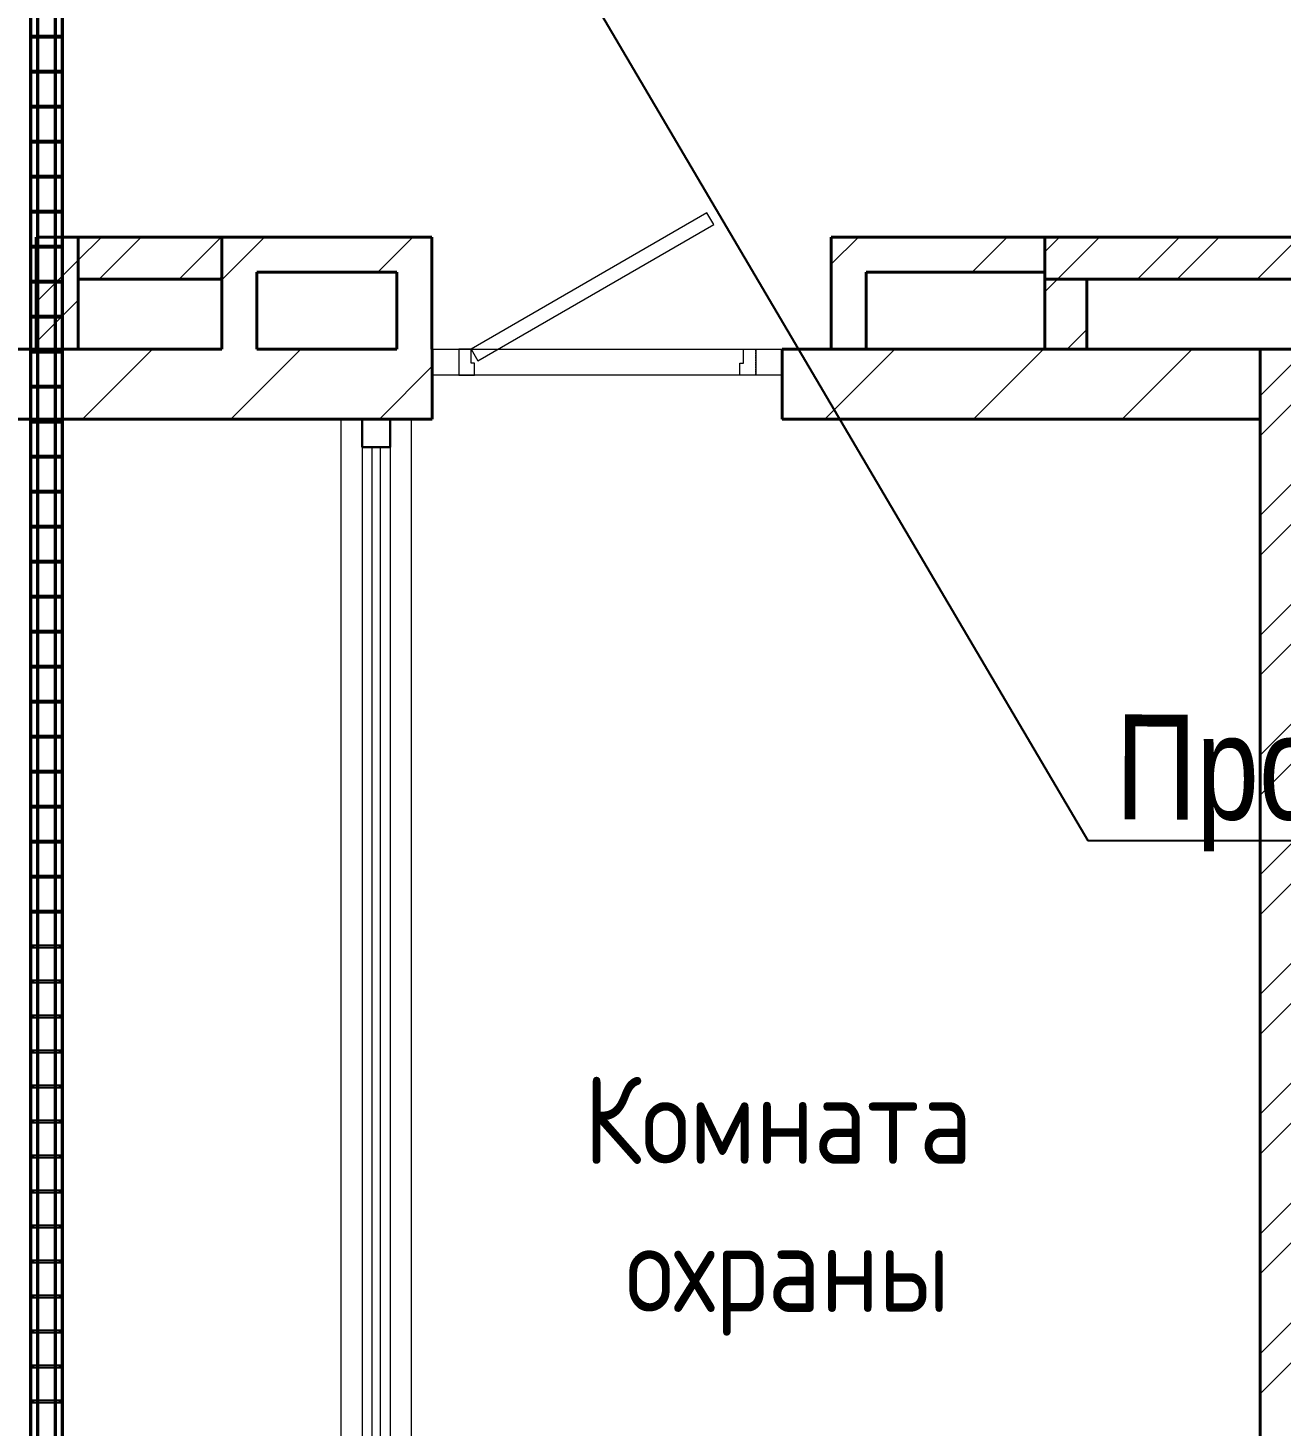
# Model space of a CAD drawing. Header units: millimetres. Extents: x 0 to 351840, y -132678 to 32417.
# Drawn here: x 311614 to 315193, y -47066 to -43071 of the extents above; entities that cross this region are included whole.
import ezdxf
from ezdxf import colors
from ezdxf.entities.mleader import LeaderData, LeaderLine
from ezdxf.math import Vec2, Vec3

# ---------------------------------------------------------------- set-up
doc = ezdxf.new("R2010")
doc.units = ezdxf.units.MM
doc.linetypes.add('BI_невидимые', pattern=[5, 3, -2])
for name, color, linetype, lineweight in [('E-CABL-TRAY-IDEN', 7, 'Continuous', 9), ('Витраж', 7, 'Continuous', 18), ('Двери', 7, 'Continuous', 18), ('Марки помещений', 7, 'Continuous', 20), ('Панели витража', 7, 'Continuous', 9), ('Перекрытие', 7, 'Continuous', 18), ('Стены внутренние', 7, 'Continuous', 18), ('Стены несущие', 7, 'Continuous', 18)]:
    doc.layers.add(name, color=color, linetype=linetype, lineweight=lineweight)
doc.styles.add('GOST Common_1', font='GOST Common.ttf', dxfattribs={"width": 0.9, "height": 250})
doc.styles.add('новый', font='Шрифт GOST2304A.ttf', dxfattribs={"width": 0.8, "height": 250})
pattern_1 = [(45, (2e-10, 1e-10), (-171.074, 171.074), []), (45, (114.05, 1e-10), (-171.074, 171.074), [])]
pattern_2 = [(0, (2e-10, 1e-10), (1625.6, 406.4), [67.056, -1152.144, 67.056, -1152.144, -6502.4]), (0, (2e-10, 1e-10), (1625.6, 406.4), [-2438.4, 67.056, -2371.344, 67.056, -1152.144, -2844.8]), (0, (2e-10, 1e-10), (1625.6, 406.4), [-6096, 67.056, -745.744, 67.056, -1964.944]), (120, (609.6, 203.2), (-1164.753, 1204.611), [67.056, -1152.144, 67.056, -1152.144, -6502.4]), (120, (609.6, 203.2), (-1164.753, 1204.611), [-2438.4, 67.056, -2371.344, 67.056, -1152.144, -2844.8]), (120, (609.6, 203.2), (-1164.753, 1204.611), [-6096, 67.056, -745.744, 67.056, -1964.944]), (240, (812.8, 1016), (-460.847, -1611.011), [67.056, -1152.144, 67.056, -1152.144, -6502.4]), (240, (812.8, 1016), (-460.847, -1611.011), [-2438.4, 67.056, -2371.344, 67.056, -1152.144, -2844.8]), (240, (812.8, 1016), (-460.847, -1611.011), [-6096, 67.056, -745.744, 67.056, -1964.944])]
pattern_3 = [(45, (2e-10, 1e-10), (-212.132, 212.132), [])]

# ---------------------------------------------------------------- blocks, each defined once
blk = doc.blocks.new('_DotSmall')
at = {"color": 0, "linetype": 'ByBlock', "const_width": 0.5}
blk.add_lwpolyline([(-0.0625, 0, 1), (0.0625, 0, 1)], format="xyb", close=True, dxfattribs=at)
blk = doc.blocks.new('*U54')
at = {"color": 0, "linetype": 'ByBlock', "lineweight": -2}
for p, q in [((5220.4, 47.5), (187, 47.5)), ((287.3, 42.5), (5220.4, 42.5)), ((887.3, 42.5), (887.3, 41.5)), ((887.3, 41.5), (887.3, 40)), ((887.3, 40), (887.3, 37.5)), ((892.3, 41.5), (892.3, 42.5)), ((892.3, 40), (892.3, 41.5)), ((892.3, 37.5), (892.3, 40)), ((987.3, 42.5), (987.3, 41.5)), ((987.3, 41.5), (987.3, 40)), ((987.3, 40), (987.3, 37.5)), ((992.3, 41.5), (992.3, 42.5)), ((992.3, 40), (992.3, 41.5)), ((992.3, 37.5), (992.3, 40)), ((1087.3, 42.5), (1087.3, 41.5)), ((1087.3, 41.5), (1087.3, 40)), ((1087.3, 40), (1087.3, 37.5)), ((1092.3, 41.5), (1092.3, 42.5)), ((1092.3, 40), (1092.3, 41.5)), ((1092.3, 37.5), (1092.3, 40)), ((1187.3, 42.5), (1187.3, 41.5)), ((1187.3, 41.5), (1187.3, 40)), ((1187.3, 40), (1187.3, 37.5)), ((1192.3, 41.5), (1192.3, 42.5)), ((1192.3, 40), (1192.3, 41.5)), ((1192.3, 37.5), (1192.3, 40)), ((1287.3, 42.5), (1287.3, 41.5)), ((1287.3, 41.5), (1287.3, 40)), ((1287.3, 40), (1287.3, 37.5)), ((1292.3, 41.5), (1292.3, 42.5)), ((1292.3, 40), (1292.3, 41.5)), ((1292.3, 37.5), (1292.3, 40)), ((1387.3, 42.5), (1387.3, 41.5)), ((1387.3, 41.5), (1387.3, 40)), ((1387.3, 40), (1387.3, 37.5)), ((1392.3, 41.5), (1392.3, 42.5)), ((1392.3, 40), (1392.3, 41.5)), ((1392.3, 37.5), (1392.3, 40)), ((1487.3, 42.5), (1487.3, 41.5)), ((1487.3, 41.5), (1487.3, 40)), ((1487.3, 40), (1487.3, 37.5)), ((1492.3, 41.5), (1492.3, 42.5)), ((1492.3, 40), (1492.3, 41.5)), ((1492.3, 37.5), (1492.3, 40)), ((1587.3, 42.5), (1587.3, 41.5)), ((1587.3, 41.5), (1587.3, 40)), ((1587.3, 40), (1587.3, 37.5)), ((1592.3, 41.5), (1592.3, 42.5)), ((1592.3, 40), (1592.3, 41.5)), ((1592.3, 37.5), (1592.3, 40)), ((1687.3, 42.5), (1687.3, 41.5)), ((1687.3, 41.5), (1687.3, 40)), ((1687.3, 40), (1687.3, 37.5)), ((1692.3, 41.5), (1692.3, 42.5)), ((1692.3, 40), (1692.3, 41.5)), ((1692.3, 37.5), (1692.3, 40)), ((1787.3, 42.5), (1787.3, 41.5)), ((1787.3, 41.5), (1787.3, 40)), ((1787.3, 40), (1787.3, 37.5)), ((1792.3, 41.5), (1792.3, 42.5)), ((1792.3, 40), (1792.3, 41.5)), ((1792.3, 37.5), (1792.3, 40)), ((1887.3, 42.5), (1887.3, 41.5)), ((1887.3, 41.5), (1887.3, 40)), ((1887.3, 40), (1887.3, 37.5)), ((1892.3, 41.5), (1892.3, 42.5)), ((1892.3, 40), (1892.3, 41.5)), ((1892.3, 37.5), (1892.3, 40)), ((1987.3, 42.5), (1987.3, 41.5)), ((1987.3, 41.5), (1987.3, 40)), ((1987.3, 40), (1987.3, 37.5)), ((1992.3, 41.5), (1992.3, 42.5)), ((1992.3, 40), (1992.3, 41.5)), ((1992.3, 37.5), (1992.3, 40)), ((2087.3, 42.5), (2087.3, 41.5)), ((2087.3, 41.5), (2087.3, 40)), ((2087.3, 40), (2087.3, 37.5)), ((2092.3, 41.5), (2092.3, 42.5)), ((2092.3, 40), (2092.3, 41.5)), ((2092.3, 37.5), (2092.3, 40)), ((2187.3, 42.5), (2187.3, 41.5)), ((2187.3, 41.5), (2187.3, 40)), ((2187.3, 40), (2187.3, 37.5)), ((2192.3, 41.5), (2192.3, 42.5)), ((2192.3, 40), (2192.3, 41.5)), ((2192.3, 37.5), (2192.3, 40)), ((2287.3, 42.5), (2287.3, 41.5)), ((2287.3, 41.5), (2287.3, 40)), ((2287.3, 40), (2287.3, 37.5)), ((2292.3, 41.5), (2292.3, 42.5)), ((2292.3, 40), (2292.3, 41.5)), ((2292.3, 37.5), (2292.3, 40)), ((2387.3, 42.5), (2387.3, 41.5)), ((2387.3, 41.5), (2387.3, 40)), ((2387.3, 40), (2387.3, 37.5)), ((2392.3, 41.5), (2392.3, 42.5)), ((2392.3, 40), (2392.3, 41.5)), ((2392.3, 37.5), (2392.3, 40)), ((2487.3, 42.5), (2487.3, 41.5)), ((2487.3, 41.5), (2487.3, 40)), ((2487.3, 40), (2487.3, 37.5)), ((2492.3, 41.5), (2492.3, 42.5)), ((2492.3, 40), (2492.3, 41.5)), ((2492.3, 37.5), (2492.3, 40)), ((2587.3, 42.5), (2587.3, 41.5)), ((2587.3, 41.5), (2587.3, 40)), ((2587.3, 40), (2587.3, 37.5)), ((2592.3, 41.5), (2592.3, 42.5)), ((2592.3, 40), (2592.3, 41.5)), ((2592.3, 37.5), (2592.3, 40)), ((2687.3, 42.5), (2687.3, 41.5)), ((2687.3, 41.5), (2687.3, 40)), ((2687.3, 40), (2687.3, 37.5)), ((2692.3, 41.5), (2692.3, 42.5)), ((2692.3, 40), (2692.3, 41.5)), ((2692.3, 37.5), (2692.3, 40)), ((2787.3, 42.5), (2787.3, 41.5)), ((2787.3, 41.5), (2787.3, 40)), ((2787.3, 40), (2787.3, 37.5)), ((2792.3, 41.5), (2792.3, 42.5)), ((2792.3, 40), (2792.3, 41.5)), ((2792.3, 37.5), (2792.3, 40)), ((2887.3, 42.5), (2887.3, 41.5)), ((2887.3, 41.5), (2887.3, 40)), ((2887.3, 40), (2887.3, 37.5)), ((2892.3, 41.5), (2892.3, 42.5)), ((2892.3, 40), (2892.3, 41.5)), ((2892.3, 37.5), (2892.3, 40)), ((2987.3, 42.5), (2987.3, 41.5)), ((2987.3, 41.5), (2987.3, 40)), ((2987.3, 40), (2987.3, 37.5)), ((2992.3, 41.5), (2992.3, 42.5)), ((2992.3, 40), (2992.3, 41.5)), ((2992.3, 37.5), (2992.3, 40)), ((3087.3, 42.5), (3087.3, 41.5)), ((3087.3, 41.5), (3087.3, 40)), ((3087.3, 40), (3087.3, 37.5)), ((3092.3, 41.5), (3092.3, 42.5)), ((3092.3, 40), (3092.3, 41.5)), ((3092.3, 37.5), (3092.3, 40)), ((3187.3, 42.5), (3187.3, 41.5)), ((3187.3, 41.5), (3187.3, 40)), ((3187.3, 40), (3187.3, 37.5)), ((3192.3, 41.5), (3192.3, 42.5)), ((3192.3, 40), (3192.3, 41.5)), ((3192.3, 37.5), (3192.3, 40)), ((3287.3, 42.5), (3287.3, 41.5)), ((3287.3, 41.5), (3287.3, 40)), ((3287.3, 40), (3287.3, 37.5)), ((3292.3, 41.5), (3292.3, 42.5)), ((3292.3, 40), (3292.3, 41.5)), ((3292.3, 37.5), (3292.3, 40)), ((3387.3, 42.5), (3387.3, 41.5)), ((3387.3, 41.5), (3387.3, 40)), ((3387.3, 40), (3387.3, 37.5)), ((3392.3, 41.5), (3392.3, 42.5)), ((3392.3, 40), (3392.3, 41.5)), ((3392.3, 37.5), (3392.3, 40)), ((3487.3, 42.5), (3487.3, 41.5)), ((3487.3, 41.5), (3487.3, 40)), ((3487.3, 40), (3487.3, 37.5)), ((3492.3, 41.5), (3492.3, 42.5)), ((3492.3, 40), (3492.3, 41.5)), ((3492.3, 37.5), (3492.3, 40)), ((3587.3, 42.5), (3587.3, 41.5)), ((3587.3, 41.5), (3587.3, 40)), ((3587.3, 40), (3587.3, 37.5)), ((3592.3, 41.5), (3592.3, 42.5)), ((3592.3, 40), (3592.3, 41.5)), ((3592.3, 37.5), (3592.3, 40)), ((3687.3, 42.5), (3687.3, 41.5)), ((3687.3, 41.5), (3687.3, 40)), ((3687.3, 40), (3687.3, 37.5)), ((3692.3, 41.5), (3692.3, 42.5)), ((3692.3, 40), (3692.3, 41.5)), ((3692.3, 37.5), (3692.3, 40)), ((3787.3, 42.5), (3787.3, 41.5)), ((3787.3, 41.5), (3787.3, 40)), ((3787.3, 40), (3787.3, 37.5)), ((3792.3, 41.5), (3792.3, 42.5)), ((3792.3, 40), (3792.3, 41.5)), ((3792.3, 37.5), (3792.3, 40)), ((3887.3, 42.5), (3887.3, 41.5)), ((3887.3, 41.5), (3887.3, 40)), ((3887.3, 40), (3887.3, 37.5)), ((3892.3, 41.5), (3892.3, 42.5)), ((3892.3, 40), (3892.3, 41.5)), ((3892.3, 37.5), (3892.3, 40)), ((3987.3, 42.5), (3987.3, 41.5)), ((3987.3, 41.5), (3987.3, 40)), ((3987.3, 40), (3987.3, 37.5)), ((3992.3, 41.5), (3992.3, 42.5)), ((3992.3, 40), (3992.3, 41.5)), ((3992.3, 37.5), (3992.3, 40)), ((4087.3, 42.5), (4087.3, 41.5)), ((4087.3, 41.5), (4087.3, 40)), ((4087.3, 40), (4087.3, 37.5)), ((4092.3, 41.5), (4092.3, 42.5)), ((4092.3, 40), (4092.3, 41.5)), ((4092.3, 37.5), (4092.3, 40)), ((4187.3, 42.5), (4187.3, 41.5)), ((4187.3, 41.5), (4187.3, 40)), ((4187.3, 40), (4187.3, 37.5)), ((4192.3, 41.5), (4192.3, 42.5)), ((4192.3, 40), (4192.3, 41.5)), ((4192.3, 37.5), (4192.3, 40)), ((4287.3, 42.5), (4287.3, 41.5)), ((4287.3, 41.5), (4287.3, 40)), ((4287.3, 40), (4287.3, 37.5)), ((4292.3, 41.5), (4292.3, 42.5)), ((4292.3, 40), (4292.3, 41.5)), ((4292.3, 37.5), (4292.3, 40)), ((4387.3, 42.5), (4387.3, 41.5)), ((4387.3, 41.5), (4387.3, 40)), ((4387.3, 40), (4387.3, 37.5)), ((4392.3, 41.5), (4392.3, 42.5)), ((4392.3, 40), (4392.3, 41.5)), ((4392.3, 37.5), (4392.3, 40)), ((4487.3, 42.5), (4487.3, 41.5)), ((4487.3, 41.5), (4487.3, 40)), ((4487.3, 40), (4487.3, 37.5)), ((4492.3, 41.5), (4492.3, 42.5)), ((4492.3, 40), (4492.3, 41.5)), ((4492.3, 37.5), (4492.3, 40)), ((4587.3, 42.5), (4587.3, 41.5)), ((4587.3, 41.5), (4587.3, 40)), ((4587.3, 40), (4587.3, 37.5)), ((4592.3, 41.5), (4592.3, 42.5)), ((4592.3, 40), (4592.3, 41.5)), ((4592.3, 37.5), (4592.3, 40)), ((4687.3, 42.5), (4687.3, 41.5)), ((4687.3, 41.5), (4687.3, 40)), ((4687.3, 40), (4687.3, 37.5)), ((4692.3, 41.5), (4692.3, 42.5)), ((4692.3, 40), (4692.3, 41.5)), ((4692.3, 37.5), (4692.3, 40)), ((4787.3, 42.5), (4787.3, 41.5)), ((4787.3, 41.5), (4787.3, 40)), ((4787.3, 40), (4787.3, 37.5)), ((4792.3, 41.5), (4792.3, 42.5)), ((4792.3, 40), (4792.3, 41.5)), ((4792.3, 37.5), (4792.3, 40)), ((5220.4, 27.5), (292.3, 27.5)), ((292.3, 22.5), (5220.4, 22.5)), ((887.3, 37.5), (887.3, -37.5)), ((892.3, -37.5), (892.3, 37.5)), ((987.3, 37.5), (987.3, -37.5)), ((992.3, -37.5), (992.3, 37.5)), ((1087.3, 37.5), (1087.3, -37.5)), ((1092.3, -37.5), (1092.3, 37.5)), ((1187.3, 37.5), (1187.3, -37.5)), ((1192.3, -37.5), (1192.3, 37.5)), ((1287.3, 37.5), (1287.3, -37.5)), ((1292.3, -37.5), (1292.3, 37.5)), ((1387.3, 37.5), (1387.3, -37.5)), ((1392.3, -37.5), (1392.3, 37.5)), ((1487.3, 37.5), (1487.3, -37.5)), ((1492.3, -37.5), (1492.3, 37.5)), ((1587.3, 37.5), (1587.3, -37.5)), ((1592.3, -37.5), (1592.3, 37.5)), ((1687.3, 37.5), (1687.3, -37.5)), ((1692.3, -37.5), (1692.3, 37.5)), ((1787.3, 37.5), (1787.3, -37.5)), ((1792.3, -37.5), (1792.3, 37.5)), ((1887.3, 37.5), (1887.3, -37.5)), ((1892.3, -37.5), (1892.3, 37.5)), ((1987.3, 37.5), (1987.3, -37.5)), ((1992.3, -37.5), (1992.3, 37.5)), ((2087.3, 37.5), (2087.3, -37.5)), ((2092.3, -37.5), (2092.3, 37.5)), ((2187.3, 37.5), (2187.3, -37.5)), ((2192.3, -37.5), (2192.3, 37.5)), ((2287.3, 37.5), (2287.3, -37.5)), ((2292.3, -37.5), (2292.3, 37.5)), ((2387.3, 37.5), (2387.3, -37.5)), ((2392.3, -37.5), (2392.3, 37.5)), ((2487.3, 37.5), (2487.3, -37.5)), ((2492.3, -37.5), (2492.3, 37.5)), ((2587.3, 37.5), (2587.3, -37.5)), ((2592.3, -37.5), (2592.3, 37.5)), ((2687.3, 37.5), (2687.3, -37.5)), ((2692.3, -37.5), (2692.3, 37.5)), ((2787.3, 37.5), (2787.3, -37.5)), ((2792.3, -37.5), (2792.3, 37.5)), ((2887.3, 37.5), (2887.3, -37.5)), ((2892.3, -37.5), (2892.3, 37.5)), ((2987.3, 37.5), (2987.3, -37.5)), ((2992.3, -37.5), (2992.3, 37.5)), ((3087.3, 37.5), (3087.3, -37.5)), ((3092.3, -37.5), (3092.3, 37.5)), ((3187.3, 37.5), (3187.3, -37.5)), ((3192.3, -37.5), (3192.3, 37.5)), ((3287.3, 37.5), (3287.3, -37.5)), ((3292.3, -37.5), (3292.3, 37.5)), ((3387.3, 37.5), (3387.3, -37.5)), ((3392.3, -37.5), (3392.3, 37.5)), ((3487.3, 37.5), (3487.3, -37.5)), ((3492.3, -37.5), (3492.3, 37.5)), ((3587.3, 37.5), (3587.3, -37.5)), ((3592.3, -37.5), (3592.3, 37.5)), ((3687.3, 37.5), (3687.3, -37.5)), ((3692.3, -37.5), (3692.3, 37.5)), ((3787.3, 37.5), (3787.3, -37.5)), ((3792.3, -37.5), (3792.3, 37.5)), ((3887.3, 37.5), (3887.3, -37.5)), ((3892.3, -37.5), (3892.3, 37.5)), ((3987.3, 37.5), (3987.3, -37.5)), ((3992.3, -37.5), (3992.3, 37.5)), ((4087.3, 37.5), (4087.3, -37.5)), ((4092.3, -37.5), (4092.3, 37.5)), ((4187.3, 37.5), (4187.3, -37.5)), ((4192.3, -37.5), (4192.3, 37.5)), ((4287.3, 37.5), (4287.3, -37.5)), ((4292.3, -37.5), (4292.3, 37.5)), ((4387.3, 37.5), (4387.3, -37.5)), ((4392.3, -37.5), (4392.3, 37.5)), ((4487.3, 37.5), (4487.3, -37.5)), ((4492.3, -37.5), (4492.3, 37.5)), ((4587.3, 37.5), (4587.3, -37.5)), ((4592.3, -37.5), (4592.3, 37.5)), ((4687.3, 37.5), (4687.3, -37.5)), ((4692.3, -37.5), (4692.3, 37.5)), ((4787.3, 37.5), (4787.3, -37.5)), ((4792.3, -37.5), (4792.3, 37.5)), ((5220.4, -22.5), (292.3, -22.5)), ((292.3, -27.5), (5220.4, -27.5)), ((887.3, -37.5), (887.3, -40)), ((892.3, -40), (892.3, -37.5)), ((987.3, -37.5), (987.3, -40)), ((992.3, -40), (992.3, -37.5)), ((1087.3, -37.5), (1087.3, -40)), ((1092.3, -40), (1092.3, -37.5)), ((1187.3, -37.5), (1187.3, -40)), ((1192.3, -40), (1192.3, -37.5)), ((1287.3, -37.5), (1287.3, -40)), ((1292.3, -40), (1292.3, -37.5)), ((1387.3, -37.5), (1387.3, -40)), ((1392.3, -40), (1392.3, -37.5)), ((1487.3, -37.5), (1487.3, -40)), ((1492.3, -40), (1492.3, -37.5)), ((1587.3, -37.5), (1587.3, -40)), ((1592.3, -40), (1592.3, -37.5)), ((1687.3, -37.5), (1687.3, -40)), ((1692.3, -40), (1692.3, -37.5)), ((1787.3, -37.5), (1787.3, -40)), ((1792.3, -40), (1792.3, -37.5)), ((1887.3, -37.5), (1887.3, -40)), ((1892.3, -40), (1892.3, -37.5)), ((1987.3, -37.5), (1987.3, -40)), ((1992.3, -40), (1992.3, -37.5)), ((2087.3, -37.5), (2087.3, -40)), ((2092.3, -40), (2092.3, -37.5)), ((2187.3, -37.5), (2187.3, -40)), ((2192.3, -40), (2192.3, -37.5)), ((2287.3, -37.5), (2287.3, -40)), ((2292.3, -40), (2292.3, -37.5)), ((2387.3, -37.5), (2387.3, -40)), ((2392.3, -40), (2392.3, -37.5)), ((2487.3, -37.5), (2487.3, -40)), ((2492.3, -40), (2492.3, -37.5)), ((2587.3, -37.5), (2587.3, -40)), ((2592.3, -40), (2592.3, -37.5)), ((2687.3, -37.5), (2687.3, -40)), ((2692.3, -40), (2692.3, -37.5)), ((2787.3, -37.5), (2787.3, -40)), ((2792.3, -40), (2792.3, -37.5)), ((2887.3, -37.5), (2887.3, -40)), ((2892.3, -40), (2892.3, -37.5)), ((2987.3, -37.5), (2987.3, -40)), ((2992.3, -40), (2992.3, -37.5)), ((3087.3, -37.5), (3087.3, -40)), ((3092.3, -40), (3092.3, -37.5)), ((3187.3, -37.5), (3187.3, -40)), ((3192.3, -40), (3192.3, -37.5)), ((3287.3, -37.5), (3287.3, -40)), ((3292.3, -40), (3292.3, -37.5)), ((3387.3, -37.5), (3387.3, -40)), ((3392.3, -40), (3392.3, -37.5)), ((3487.3, -37.5), (3487.3, -40)), ((3492.3, -40), (3492.3, -37.5)), ((3587.3, -37.5), (3587.3, -40)), ((3592.3, -40), (3592.3, -37.5)), ((3687.3, -37.5), (3687.3, -40)), ((3692.3, -40), (3692.3, -37.5)), ((3787.3, -37.5), (3787.3, -40)), ((3792.3, -40), (3792.3, -37.5)), ((3887.3, -37.5), (3887.3, -40)), ((3892.3, -40), (3892.3, -37.5)), ((3987.3, -37.5), (3987.3, -40)), ((3992.3, -40), (3992.3, -37.5)), ((4087.3, -37.5), (4087.3, -40)), ((4092.3, -40), (4092.3, -37.5)), ((4187.3, -37.5), (4187.3, -40)), ((4192.3, -40), (4192.3, -37.5)), ((4287.3, -37.5), (4287.3, -40)), ((4292.3, -40), (4292.3, -37.5)), ((4387.3, -37.5), (4387.3, -40)), ((4392.3, -40), (4392.3, -37.5)), ((4487.3, -37.5), (4487.3, -40)), ((4492.3, -40), (4492.3, -37.5)), ((4587.3, -37.5), (4587.3, -40)), ((4592.3, -40), (4592.3, -37.5)), ((4687.3, -37.5), (4687.3, -40)), ((4692.3, -40), (4692.3, -37.5)), ((4787.3, -37.5), (4787.3, -40)), ((4792.3, -40), (4792.3, -37.5)), ((187, -47.5), (5220.4, -47.5)), ((5220.4, -42.5), (287.3, -42.5)), ((887.3, -40), (887.3, -41.5)), ((887.3, -41.5), (887.3, -42.5)), ((892.3, -41.5), (892.3, -40)), ((892.3, -42.5), (892.3, -41.5)), ((987.3, -40), (987.3, -41.5)), ((987.3, -41.5), (987.3, -42.5)), ((992.3, -41.5), (992.3, -40)), ((992.3, -42.5), (992.3, -41.5)), ((1087.3, -40), (1087.3, -41.5)), ((1087.3, -41.5), (1087.3, -42.5)), ((1092.3, -41.5), (1092.3, -40)), ((1092.3, -42.5), (1092.3, -41.5)), ((1187.3, -40), (1187.3, -41.5)), ((1187.3, -41.5), (1187.3, -42.5)), ((1192.3, -41.5), (1192.3, -40)), ((1192.3, -42.5), (1192.3, -41.5)), ((1287.3, -40), (1287.3, -41.5)), ((1287.3, -41.5), (1287.3, -42.5)), ((1292.3, -41.5), (1292.3, -40)), ((1292.3, -42.5), (1292.3, -41.5)), ((1387.3, -40), (1387.3, -41.5)), ((1387.3, -41.5), (1387.3, -42.5)), ((1392.3, -41.5), (1392.3, -40)), ((1392.3, -42.5), (1392.3, -41.5)), ((1487.3, -40), (1487.3, -41.5)), ((1487.3, -41.5), (1487.3, -42.5)), ((1492.3, -41.5), (1492.3, -40)), ((1492.3, -42.5), (1492.3, -41.5)), ((1587.3, -40), (1587.3, -41.5)), ((1587.3, -41.5), (1587.3, -42.5)), ((1592.3, -41.5), (1592.3, -40)), ((1592.3, -42.5), (1592.3, -41.5)), ((1687.3, -40), (1687.3, -41.5)), ((1687.3, -41.5), (1687.3, -42.5)), ((1692.3, -41.5), (1692.3, -40)), ((1692.3, -42.5), (1692.3, -41.5)), ((1787.3, -40), (1787.3, -41.5)), ((1787.3, -41.5), (1787.3, -42.5)), ((1792.3, -41.5), (1792.3, -40)), ((1792.3, -42.5), (1792.3, -41.5)), ((1887.3, -40), (1887.3, -41.5)), ((1887.3, -41.5), (1887.3, -42.5)), ((1892.3, -41.5), (1892.3, -40)), ((1892.3, -42.5), (1892.3, -41.5)), ((1987.3, -40), (1987.3, -41.5)), ((1987.3, -41.5), (1987.3, -42.5)), ((1992.3, -41.5), (1992.3, -40)), ((1992.3, -42.5), (1992.3, -41.5)), ((2087.3, -40), (2087.3, -41.5)), ((2087.3, -41.5), (2087.3, -42.5)), ((2092.3, -41.5), (2092.3, -40)), ((2092.3, -42.5), (2092.3, -41.5)), ((2187.3, -40), (2187.3, -41.5)), ((2187.3, -41.5), (2187.3, -42.5)), ((2192.3, -41.5), (2192.3, -40)), ((2192.3, -42.5), (2192.3, -41.5)), ((2287.3, -40), (2287.3, -41.5)), ((2287.3, -41.5), (2287.3, -42.5)), ((2292.3, -41.5), (2292.3, -40)), ((2292.3, -42.5), (2292.3, -41.5)), ((2387.3, -40), (2387.3, -41.5)), ((2387.3, -41.5), (2387.3, -42.5)), ((2392.3, -41.5), (2392.3, -40)), ((2392.3, -42.5), (2392.3, -41.5)), ((2487.3, -40), (2487.3, -41.5)), ((2487.3, -41.5), (2487.3, -42.5)), ((2492.3, -41.5), (2492.3, -40)), ((2492.3, -42.5), (2492.3, -41.5)), ((2587.3, -40), (2587.3, -41.5)), ((2587.3, -41.5), (2587.3, -42.5)), ((2592.3, -41.5), (2592.3, -40)), ((2592.3, -42.5), (2592.3, -41.5)), ((2687.3, -40), (2687.3, -41.5)), ((2687.3, -41.5), (2687.3, -42.5)), ((2692.3, -41.5), (2692.3, -40)), ((2692.3, -42.5), (2692.3, -41.5)), ((2787.3, -40), (2787.3, -41.5)), ((2787.3, -41.5), (2787.3, -42.5)), ((2792.3, -41.5), (2792.3, -40)), ((2792.3, -42.5), (2792.3, -41.5)), ((2887.3, -40), (2887.3, -41.5)), ((2887.3, -41.5), (2887.3, -42.5)), ((2892.3, -41.5), (2892.3, -40)), ((2892.3, -42.5), (2892.3, -41.5)), ((2987.3, -40), (2987.3, -41.5)), ((2987.3, -41.5), (2987.3, -42.5)), ((2992.3, -41.5), (2992.3, -40)), ((2992.3, -42.5), (2992.3, -41.5)), ((3087.3, -40), (3087.3, -41.5)), ((3087.3, -41.5), (3087.3, -42.5)), ((3092.3, -41.5), (3092.3, -40)), ((3092.3, -42.5), (3092.3, -41.5)), ((3187.3, -40), (3187.3, -41.5)), ((3187.3, -41.5), (3187.3, -42.5)), ((3192.3, -41.5), (3192.3, -40)), ((3192.3, -42.5), (3192.3, -41.5)), ((3287.3, -40), (3287.3, -41.5)), ((3287.3, -41.5), (3287.3, -42.5)), ((3292.3, -41.5), (3292.3, -40)), ((3292.3, -42.5), (3292.3, -41.5)), ((3387.3, -40), (3387.3, -41.5)), ((3387.3, -41.5), (3387.3, -42.5)), ((3392.3, -41.5), (3392.3, -40)), ((3392.3, -42.5), (3392.3, -41.5)), ((3487.3, -40), (3487.3, -41.5)), ((3487.3, -41.5), (3487.3, -42.5)), ((3492.3, -41.5), (3492.3, -40)), ((3492.3, -42.5), (3492.3, -41.5)), ((3587.3, -40), (3587.3, -41.5)), ((3587.3, -41.5), (3587.3, -42.5)), ((3592.3, -41.5), (3592.3, -40)), ((3592.3, -42.5), (3592.3, -41.5)), ((3687.3, -40), (3687.3, -41.5)), ((3687.3, -41.5), (3687.3, -42.5)), ((3692.3, -41.5), (3692.3, -40)), ((3692.3, -42.5), (3692.3, -41.5)), ((3787.3, -40), (3787.3, -41.5)), ((3787.3, -41.5), (3787.3, -42.5)), ((3792.3, -41.5), (3792.3, -40)), ((3792.3, -42.5), (3792.3, -41.5)), ((3887.3, -40), (3887.3, -41.5)), ((3887.3, -41.5), (3887.3, -42.5)), ((3892.3, -41.5), (3892.3, -40)), ((3892.3, -42.5), (3892.3, -41.5)), ((3987.3, -40), (3987.3, -41.5)), ((3987.3, -41.5), (3987.3, -42.5)), ((3992.3, -41.5), (3992.3, -40)), ((3992.3, -42.5), (3992.3, -41.5)), ((4087.3, -40), (4087.3, -41.5)), ((4087.3, -41.5), (4087.3, -42.5)), ((4092.3, -41.5), (4092.3, -40)), ((4092.3, -42.5), (4092.3, -41.5)), ((4187.3, -40), (4187.3, -41.5)), ((4187.3, -41.5), (4187.3, -42.5)), ((4192.3, -41.5), (4192.3, -40)), ((4192.3, -42.5), (4192.3, -41.5)), ((4287.3, -40), (4287.3, -41.5)), ((4287.3, -41.5), (4287.3, -42.5)), ((4292.3, -41.5), (4292.3, -40)), ((4292.3, -42.5), (4292.3, -41.5)), ((4387.3, -40), (4387.3, -41.5)), ((4387.3, -41.5), (4387.3, -42.5)), ((4392.3, -41.5), (4392.3, -40)), ((4392.3, -42.5), (4392.3, -41.5)), ((4487.3, -40), (4487.3, -41.5)), ((4487.3, -41.5), (4487.3, -42.5)), ((4492.3, -41.5), (4492.3, -40)), ((4492.3, -42.5), (4492.3, -41.5)), ((4587.3, -40), (4587.3, -41.5)), ((4587.3, -41.5), (4587.3, -42.5)), ((4592.3, -41.5), (4592.3, -40)), ((4592.3, -42.5), (4592.3, -41.5)), ((4687.3, -40), (4687.3, -41.5)), ((4687.3, -41.5), (4687.3, -42.5)), ((4692.3, -41.5), (4692.3, -40)), ((4692.3, -42.5), (4692.3, -41.5)), ((4787.3, -40), (4787.3, -41.5)), ((4787.3, -41.5), (4787.3, -42.5)), ((4792.3, -41.5), (4792.3, -40)), ((4792.3, -42.5), (4792.3, -41.5))]:
    blk.add_line(p, q, dxfattribs=at)
for centre, start, end in [((889.8, 40), 180, 0), ((989.8, 40), 180, 0), ((1089.8, 40), 180, 0), ((1189.8, 40), 180, 0), ((1289.8, 40), 180, 0), ((1389.8, 40), 180, 0), ((1489.8, 40), 180, 0), ((1589.8, 40), 180, 0), ((1689.8, 40), 180, 0), ((1789.8, 40), 180, 0), ((1889.8, 40), 180, 0), ((1989.8, 40), 180, 0), ((2089.8, 40), 180, 0), ((2189.8, 40), 180, 0), ((2289.8, 40), 180, 0), ((2389.8, 40), 180, 0), ((2489.8, 40), 180, 0), ((2589.8, 40), 180, 0), ((2689.8, 40), 180, 0), ((2789.8, 40), 180, 0), ((2889.8, 40), 180, 0), ((2989.8, 40), 180, 0), ((3089.8, 40), 180, 0), ((3189.8, 40), 180, 0), ((3289.8, 40), 180, 0), ((3389.8, 40), 180, 0), ((3489.8, 40), 180, 0), ((3589.8, 40), 180, 0), ((3689.8, 40), 180, 0), ((3789.8, 40), 180, 0), ((3889.8, 40), 180, 0), ((3989.8, 40), 180, 0), ((4089.8, 40), 180, 0), ((4189.8, 40), 180, 0), ((4289.8, 40), 180, 0), ((4389.8, 40), 180, 0), ((4489.8, 40), 180, 0), ((4589.8, 40), 180, 0), ((4689.8, 40), 180, 0), ((4789.8, 40), 180, 0), ((889.8, -40), 0, 180), ((989.8, -40), 0, 180), ((1089.8, -40), 0, 180), ((1189.8, -40), 0, 180), ((1289.8, -40), 0, 180), ((1389.8, -40), 0, 180), ((1489.8, -40), 0, 180), ((1589.8, -40), 0, 180), ((1689.8, -40), 0, 180), ((1789.8, -40), 0, 180), ((1889.8, -40), 0, 180), ((1989.8, -40), 0, 180), ((2089.8, -40), 0, 180), ((2189.8, -40), 0, 180), ((2289.8, -40), 0, 180), ((2389.8, -40), 0, 180), ((2489.8, -40), 0, 180), ((2589.8, -40), 0, 180), ((2689.8, -40), 0, 180), ((2789.8, -40), 0, 180), ((2889.8, -40), 0, 180), ((2989.8, -40), 0, 180), ((3089.8, -40), 0, 180), ((3189.8, -40), 0, 180), ((3289.8, -40), 0, 180), ((3389.8, -40), 0, 180), ((3489.8, -40), 0, 180), ((3589.8, -40), 0, 180), ((3689.8, -40), 0, 180), ((3789.8, -40), 0, 180), ((3889.8, -40), 0, 180), ((3989.8, -40), 0, 180), ((4089.8, -40), 0, 180), ((4189.8, -40), 0, 180), ((4289.8, -40), 0, 180), ((4389.8, -40), 0, 180), ((4489.8, -40), 0, 180), ((4589.8, -40), 0, 180), ((4689.8, -40), 0, 180), ((4789.8, -40), 0, 180)]:
    blk.add_arc(centre, 2.5, start, end, dxfattribs=at)
blk = doc.blocks.new('_Двери_Металлические_Однопольная_Техническая_1_3_4_8 - _дверь_ДМВ_2200-1010_П Д-24-7829866-01 Этаж__0_000___Отделочный_')
at = {"layer": 'Двери', "color": 9, "lineweight": 9}
for p, q in [((409.8, 489), (-264, 100)), ((429, 455.7), (409.8, 489)), ((-244.8, 66.7), (429, 455.7)), ((-299, 100), (-299, 25)), ((-264, 100), (-299, 100)), ((-264, 100), (-244.8, 66.7)), ((-264, 60), (-264, 100)), ((514, 100), (549, 100)), ((514, 60), (514, 100)), ((549, 100), (549, 25)), ((-254, 60), (-264, 60)), ((-254, 25), (-254, 60)), ((504, 60), (514, 60)), ((504, 25), (504, 60)), ((-299, 25), (-254, 25)), ((549, 25), (504, 25))]:
    blk.add_line(p, q, dxfattribs=at)
at = {"layer": 'Двери', "color": 9, "linetype": 'BI_невидимые', "lineweight": 9}
for p, q in [((-375, 25), (-375, 100)), ((-375, 100), (-299, 100)), ((-375, 25), (-375, 100)), ((-375, 100), (-299, 100)), ((-299, 100), (-299, 25)), ((-299, 100), (-299, 25)), ((549, 25), (549, 100)), ((549, 100), (625, 100)), ((549, 25), (549, 100)), ((549, 100), (625, 100)), ((625, 100), (625, 25)), ((625, 100), (625, 25)), ((-299, 25), (-375, 25)), ((-299, 25), (-375, 25)), ((625, 25), (549, 25)), ((625, 25), (549, 25))]:
    blk.add_line(p, q, dxfattribs=at)
blk = doc.blocks.new('Системная панель - _панель_витража_остекление_внутренний-7842022-01 Этаж__0_000___Отделочный_')
at = {"layer": 'Панели витража', "color": 9}
for p, q in [((2495, 12.5), (-2495, 12.5)), ((2495, -12.5), (2495, 12.5)), ((-2495, -12.5), (2495, -12.5))]:
    blk.add_line(p, q, dxfattribs=at)
blk = doc.blocks.new('Прямоугольный импост - _импост_80x80-7842021-01 Этаж__0_000___Отделочный_')
at = {"layer": 'Витраж', "lineweight": 9}
h = blk.add_hatch(dxfattribs=at)
h.set_pattern_fill('FP_51', color=9, style=0, pattern_type=2)
h.set_pattern_definition([(90, (0, 0), (-200, 1e-14), [])])
h.paths.add_polyline_path([(13162.8, 130), (13162.8, 5120), (13135.3, 5120), (13135.3, 130)])
h.paths.add_polyline_path([(13187.8, 130), (13215.3, 130), (13215.3, 5120), (13187.8, 5120), (13187.8, 1857)])
at = {"layer": 'Витраж', "color": 9}
for p, q in [((13135.3, 5120), (13135.3, 130)), ((13215.3, 5120), (13215.3, 130))]:
    blk.add_line(p, q, dxfattribs=at)
blk = doc.blocks.new('Прямоугольный импост - _импост_80x80-7842023-01 Этаж__0_000___Отделочный_')
at = {"layer": 'Витраж', "color": 9, "lineweight": 30}
for p, q in [((-80, 40), (0, 40)), ((-80, -40), (-80, 40)), ((0, 40), (0, -40)), ((0, -40), (-80, -40))]:
    blk.add_line(p, q, dxfattribs=at)
blk = doc.blocks.new('A$C13a22a9d')
at = {"layer": 'Стены внутренние', "lineweight": 9}
h = blk.add_hatch(dxfattribs=at)
h.set_pattern_fill('FP_42', color=9, style=0, pattern_type=2)
h.set_pattern_definition(pattern_1)
h.paths.add_polyline_path([(12324, 5400), (12324, 5720), (12204, 5720), (12204, 5400)])
h = blk.add_hatch(dxfattribs=at)
h.set_pattern_fill('FP_42', color=9, style=0, pattern_type=2)
h.set_pattern_definition(pattern_1)
h.paths.add_polyline_path([(12734, 5600), (12734, 5720), (12324, 5720), (12324, 5600)])
h = blk.add_hatch(dxfattribs=at)
h.set_pattern_fill('FP_36', color=9, style=0, pattern_type=2)
h.set_pattern_definition(pattern_3)
h.paths.add_polyline_path([(12834, 5400), (12834, 5720), (12734, 5720), (12734, 5400)])
h = blk.add_hatch(dxfattribs=at)
h.set_pattern_fill('FP_36', color=9, style=0, pattern_type=2)
h.set_pattern_definition(pattern_3)
h.paths.add_polyline_path([(12834, 5620), (13234, 5620), (13234, 5720), (12834, 5720)])
h = blk.add_hatch(dxfattribs=at)
h.set_pattern_fill('FP_36', color=9, style=0, pattern_type=2)
h.set_pattern_definition(pattern_3)
h.paths.add_polyline_path([(13334, 5400), (13334, 5720), (13234, 5720), (13234, 5400)])
h = blk.add_hatch(dxfattribs=at)
h.set_pattern_fill('FP_35', color=9, style=0, pattern_type=2)
h.set_pattern_definition(pattern_2)
h.paths.add_polyline_path([(14575.3, 5400), (14575.3, 5720), (14475.3, 5720), (14475.3, 5400)])
h = blk.add_hatch(dxfattribs=at)
h.set_pattern_fill('FP_36', color=9, style=0, pattern_type=2)
h.set_pattern_definition(pattern_3)
h.paths.add_polyline_path([(14575.3, 5400), (14575.3, 5720), (14475.3, 5720), (14475.3, 5400)])
h = blk.add_hatch(dxfattribs=at)
h.set_pattern_fill('FP_35', color=9, style=0, pattern_type=2)
h.set_pattern_definition(pattern_2)
h.paths.add_polyline_path([(15085.3, 5620), (15085.3, 5720), (14575.3, 5720), (14575.3, 5620)])
h = blk.add_hatch(dxfattribs=at)
h.set_pattern_fill('FP_36', color=9, style=0, pattern_type=2)
h.set_pattern_definition(pattern_3)
h.paths.add_polyline_path([(15085.3, 5620), (15085.3, 5720), (14575.3, 5720), (14575.3, 5620)])
h = blk.add_hatch(dxfattribs=at)
h.set_pattern_fill('FP_42', color=9, style=0, pattern_type=2)
h.set_pattern_definition(pattern_1)
h.paths.add_polyline_path([(15085.3, 5600), (16200, 5600), (16200, 5720), (15085.3, 5720)])
h = blk.add_hatch(dxfattribs=at)
h.set_pattern_fill('FP_42', color=9, style=0, pattern_type=2)
h.set_pattern_definition(pattern_1)
h.paths.add_polyline_path([(15196, 5400), (15205.3, 5400), (15205.3, 5600), (15085.3, 5600), (15085.3, 5400)])
h = blk.add_hatch(dxfattribs=at)
h.set_pattern_fill('FP_35', color=9, style=0, pattern_type=2)
h.set_pattern_definition(pattern_2)
h.paths.add_polyline_path([(6200, 5200), (10200, 5200), (10200, 5400), (6200, 5400)])
h.paths.add_polyline_path([(15656.4, 5200), (15700, 5200), (15700, 5400), (14335.3, 5400), (14335.3, 5200), (15196, 5200)])
h.paths.add_polyline_path([(12150, 5200), (13335.3, 5200), (13335.3, 5400), (12150, 5400)])
h = blk.add_hatch(dxfattribs=at)
h.set_pattern_fill('FP_36', color=9, style=0, pattern_type=2)
h.set_pattern_definition(pattern_3)
h.paths.add_polyline_path([(6200, 5200), (10200, 5200), (10200, 5400), (6200, 5400)])
h.paths.add_polyline_path([(15656.4, 5200), (15700, 5200), (15700, 5400), (14335.3, 5400), (14335.3, 5200), (15196, 5200)])
h.paths.add_polyline_path([(12150, 5200), (13335.3, 5200), (13335.3, 5400), (12150, 5400)])
h = blk.add_hatch(dxfattribs=at)
h.set_pattern_fill('FP_42', color=9, style=0, pattern_type=2)
h.set_pattern_definition(pattern_1)
h.paths.add_polyline_path([(17510, 5280), (17510, 5400), (15700, 5400), (15700, 5280), (17390, 5280)])
h = blk.add_hatch(dxfattribs=at)
h.set_pattern_fill('FP_42', color=9, style=0, pattern_type=2)
h.set_pattern_definition(pattern_1)
h.paths.add_polyline_path([(15700, 200), (15820, 200), (15820, 5280), (15700, 5280), (15700, 714.2)])
at = {"layer": 'Перекрытие', "color": 9, "lineweight": 9}
for p, q in [((13335.3, 5400), (14335.3, 5400)), ((14334, 5325), (13335.3, 5325)), ((14334, 5200), (14334, 5325)), ((14335.3, 5200), (14334, 5200))]:
    blk.add_line(p, q, dxfattribs=at)
at = {"layer": 'Стены внутренние', "color": 9}
for p, q in [((13075.3, 50), (13075.3, 5200)), ((13275.3, 5200), (13275.3, 50))]:
    blk.add_line(p, q, dxfattribs=at)
at = {"layer": 'Стены несущие', "color": 9, "lineweight": 40}
for p, q in [((13334, 5720), (12204, 5720)), ((12204, 5720), (12204, 5400)), ((12324, 5400), (12324, 5720)), ((12734, 5400), (12734, 5720)), ((13334, 5400), (13334, 5720)), ((14475.3, 5720), (14475.3, 5400)), ((16670, 5720), (14475.3, 5720)), ((15085.3, 5720), (15085.3, 5400)), ((12324, 5600), (12734, 5600)), ((12834, 5400), (12834, 5620)), ((12834, 5620), (13234, 5620)), ((13234, 5620), (13234, 5400)), ((14575.3, 5620), (15085.3, 5620)), ((14575.3, 5400), (14575.3, 5620)), ((16200, 5600), (15085.3, 5600)), ((15205.3, 5400), (15205.3, 5600)), ((12734, 5400), (12150, 5400)), ((13234, 5400), (12834, 5400)), ((13335.3, 5400), (13334, 5400)), ((13335.3, 5200), (13335.3, 5400)), ((16200, 5400), (14335.3, 5400)), ((14335.3, 5400), (14335.3, 5200)), ((15700, 200), (15700, 5400)), ((12150, 5200), (13335.3, 5200)), ((14335.3, 5200), (15700, 5200))]:
    blk.add_line(p, q, dxfattribs=at)
at = {"layer": 'Витраж', "color": 9, "extrusion": (0, 0, -1), "rotation": 90.0000000000001}
blk.add_blockref('Прямоугольный импост - _импост_80x80-7842023-01 Этаж__0_000___Отделочный_', (-13175.3, 5200), dxfattribs=at)
at = {"layer": 'Витраж', "color": 9}
blk.add_blockref('Прямоугольный импост - _импост_80x80-7842021-01 Этаж__0_000___Отделочный_', (0, 0), dxfattribs=at)
at = {"layer": 'Двери', "color": 9}
blk.add_blockref('_Двери_Металлические_Однопольная_Техническая_1_3_4_8 - _дверь_ДМВ_2200-1010_П Д-24-7829866-01 Этаж__0_000___Отделочный_', (13710.3, 5300), dxfattribs=at)
at = {"layer": 'Панели витража', "color": 9, "rotation": 89.99999999999991}
blk.add_blockref('Системная панель - _панель_витража_остекление_внутренний-7842022-01 Этаж__0_000___Отделочный_', (13175.3, 2625), dxfattribs=at)
at = {"layer": 'Марки помещений', "color": 9, "lineweight": 9, "char_height": 250, "attachment_point": 1, "style": 'GOST Common_1'}
for s, insert, width in [('Комната', (13768.5, 3322), 1500.759), ('охраны', (13887.5, 2898.6), 1212.151)]:
    blk.add_mtext(s, dxfattribs=dict(at, insert=insert, width=width))

msp = doc.modelspace()

# ---------------------------------------------------------------- block references
msp.add_blockref('A$C13a22a9d', (299433.4, -49388.2))
at = {"color": 1, "rotation": 270}
msp.add_blockref('*U54', (311666.8, -42205.7), dxfattribs=at)

# ---------------------------------------------------------------- leaders
at = {"layer": 'E-CABL-TRAY-IDEN', "color": 0}
ml = msp.add_multileader_mtext('Standard', dxfattribs=at)
ml.set_content('{\\C0;Проволочный кабельный лоток 100х50(h)\\Pна отм. +3,100}', color=1, style='новый')
ml.set_leader_properties()
ml.set_arrow_properties(name='DOTSMALL')
ml.build(insert=Vec2(0, 0))
ml.multileader.update_dxf_attribs({"text_left_attachment_type": 6, "text_right_attachment_type": 6, "dogleg_length": 107.1, "arrow_head_size": 300})
ctx = ml.context
ctx.base_point, ctx.char_height, ctx.arrow_head_size, ctx.landing_gap_size, ctx.plane_origin, ctx.plane_x_axis, ctx.plane_y_axis = Vec3(314748.2, -45392.4), 300, 300, 10, Vec3(281126.7, -25698.4), Vec3(1, -0.000677), Vec3(0.000677, 1)
ctx.left_attachment, ctx.right_attachment, ctx.text_align_type = 6, 6, 1
notes = []
notes.append((ctx, [(1, (1, 1, 0), (314641.1, -45392.3), (1, -0.000677), 107.1, [(1, [(312872.4, -42388.1)], 0, [])])]))
ctx.mtext.insert, ctx.mtext.text_direction, ctx.mtext.rotation, ctx.mtext.width, ctx.mtext.defined_height, ctx.mtext.alignment, ctx.mtext.line_spacing_factor, ctx.mtext.line_spacing_style, ctx.mtext.flow_direction = Vec3(317833.2, -45034.5), Vec3(1, -0.000677), 6.282508, 6166.303, 388.8, 2, 0.96, 2, 5
for ctx, leaders in notes:
    for number, flags, end, landing, length, lines in leaders:
        leader = LeaderData()
        leader.index, (leader.has_last_leader_line, leader.has_dogleg_vector, leader.attachment_direction) = number, flags
        leader.last_leader_point, leader.dogleg_vector, leader.dogleg_length = Vec3(end), Vec3(landing), length
        for number, points, colour, breaks in lines:
            line = LeaderLine()
            line.index, line.vertices, line.color, line.breaks = number, Vec3.list(points), colors.encode_raw_color(colour), breaks
            leader.lines.append(line)
        ctx.leaders.append(leader)

doc.saveas('drawing.dxf')
